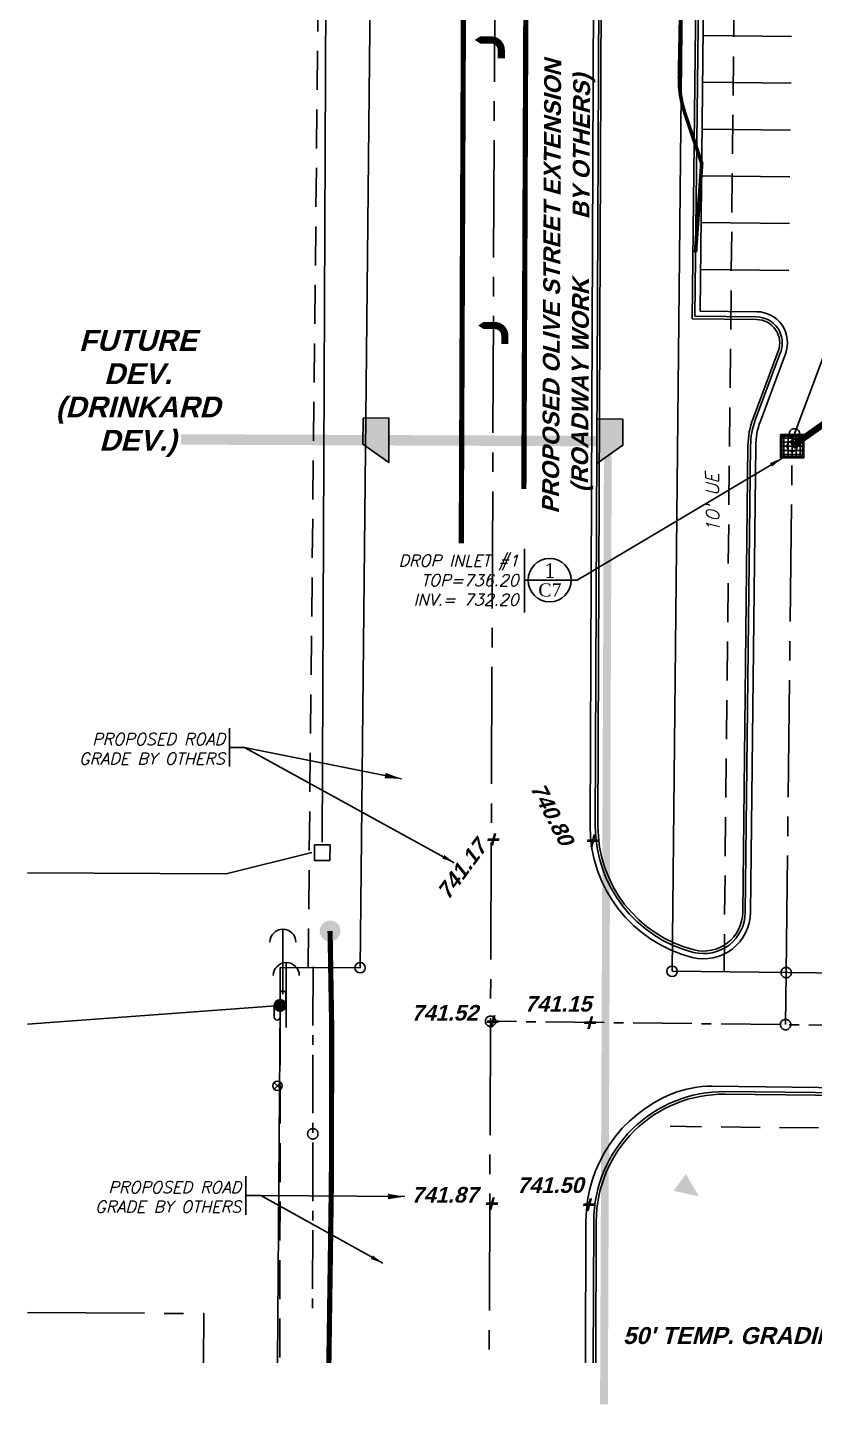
# Model space of a CAD drawing. Header units: feet. Extents: x 2168824 to 2169426, y 1509567 to 1510102.
# Drawn here: x 2168824.1 to 2168975.4, y 1509567.3 to 1509832.8 of the extents above; entities that cross this region are included whole.
import ezdxf
from ezdxf.enums import TextEntityAlignment as Align

# ---------------------------------------------------------------- set-up
doc = ezdxf.new("R2010")
doc.units = ezdxf.units.FT
doc.header["$LTSCALE"] = 30
doc.header["$MEASUREMENT"] = 0
for name, pattern in [('CENTER2', [1.125, 0.75, -0.125, 0.125, -0.125]), ('HIDDEN', [0.375, 0.25, -0.125]), ('HIDDEN2', [0.1875, 0.125, -0.0625])]:
    doc.linetypes.add(name, pattern=pattern)
for name, color, linetype in [('1_CONTOURS_MINOR', 1, 'Continuous'), ('1_DRLINE', 1, 'MA_DRAINAGE_LINE'), ('1_DRSTRUCTURE', 11, 'Continuous'), ('1_DRTXT', 1, 'Continuous'), ('3_STRIPE', 252, 'Continuous'), ('4_BNDLINE', 3, 'Continuous'), ('4_CENTERLINE', 9, 'CENTER2'), ('4_CURB', 6, 'Continuous'), ('4_EASELINE', 6, 'HIDDEN'), ('4_LOT_NO', 1, 'Continuous'), ('4_STREETNAME', 1, 'Continuous'), ('6_EX_DRAINAGE', 252, 'MA_EX_DRAINAGE_LINE'), ('6_EX_SEWER', 252, 'MA_EX_SEWER_LINE'), ('6_EX_UT_POWER_OH', 9, 'MA_EX_OHE_LINE'), ('6_EX_UT_POWER_UG', 9, 'MA_EX_UGE_LINE'), ('7_EX_PNTS_TOPOSPOTS', 9, 'Continuous'), ('7_EX_PVMT_STRIPE', 252, 'HIDDEN2'), ('7_EX_TOPOLINE_MINOR', 9, 'HIDDEN2')]:
    doc.layers.add(name, color=color, linetype=linetype)
doc.styles.add('ROMANS', font='romans.shx', dxfattribs={"oblique": 15})
doc.styles.add('ROMANS15', font='romans.shx', dxfattribs={"oblique": 14.999978})
doc.styles.add('ROMANTIC', font='romantic.ttf', dxfattribs={"oblique": 15})
doc.styles.add('SANSARIF', font='sanssb__.ttf', dxfattribs={"oblique": 15})
doc.linetypes.add('MA_DRAINAGE_LINE', pattern='A,0.4,-0.2,["SD",ROMANS,S=0.1,R=0,X=-0.1,Y=-0.05],-0.2', length=0.8)
doc.linetypes.add('MA_EX_DRAINAGE_LINE', pattern='A,0.3,-0.2,["EX SD",ROMANS,S=0.1,R=0,X=-0.05,Y=-0.05],-0.5', length=1)
doc.linetypes.add('MA_EX_OHE_LINE', pattern='A,0.3,-0.1,["EX OHE",ROMANS,S=0.1,R=0,X=-0.05,Y=-0.05],-0.6', length=1)
doc.linetypes.add('MA_EX_SEWER_LINE', pattern='A,0.3,-0.2,["EX SS",ROMANS,S=0.1,R=0,X=-0.05,Y=-0.05],-0.5', length=1)
doc.linetypes.add('MA_EX_UGE_LINE', pattern='A,0.3,-0.1,["EX UGE",ROMANS,S=0.1,R=0,X=-0.05,Y=-0.05],-0.6', length=1)
doc.dimstyles.new('1_SCALE', dxfattribs={"dimscale": 30, "dimtxt": 0.08, "dimasz": 0.08, "dimexe": 0.05, "dimexo": 0.05, "dimgap": 0.02, "dimtad": 1, "dimdec": 0, "dimzin": 0, "dimdsep": 46, "dimtxsty": 'ROMANS15', "dimcen": 0.09, "dimclrd": 256, "dimclre": 256, "dimclrt": 256, "dimaunit": 1, "dimazin": 0, "dimtfac": 1, "dimtdec": 0, "dimtmove": 2, "dimatfit": 0, "dimfxl": 0, "dimtolj": 1, "dimtzin": 0, "dimlwd": -1, "dimlwe": -1, "dimarcsym": 0})

# ---------------------------------------------------------------- blocks, each defined once
blk = doc.blocks.new('CATCH_BASIN')
at = {"layer": '1_DRSTRUCTURE', "linetype": 'Continuous'}
for p, q in [((-2.25, 2.25), (-2.25, -2.25)), ((-2.25, 2.25), (2.25, 2.25)), ((-1.97, 1.97), (1.97, 1.97)), ((-1.97, 1.97), (-1.97, -1.97)), ((-1.97, 1.57), (1.97, 1.57)), ((-1.97, 0.79), (1.97, 0.79)), ((-1.97, 0), (1.97, 0)), ((-1.58, -1.97), (-1.58, 1.97)), ((-0.79, -1.97), (-0.79, 1.97)), ((0, -1.97), (0, 1.97)), ((0.79, -1.97), (0.79, 1.97)), ((1.57, -1.97), (1.57, 1.97)), ((1.97, 1.97), (1.97, -1.97)), ((2.25, 2.25), (2.25, -2.25)), ((-2.25, -2.25), (2.25, -2.25)), ((-1.97, -0.79), (1.97, -0.79)), ((-1.97, -1.58), (1.97, -1.58)), ((-1.97, -1.97), (1.97, -1.97))]:
    blk.add_line(p, q, dxfattribs=at)
at = {"layer": '1_DRSTRUCTURE'}
for points in [[(-2.25, 2.25), (-1.97, 1.97), (2.25, 2.25), (1.97, 1.97)], [(-1.97, 1.97), (-2.25, 2.25), (-1.97, -1.97), (-2.25, -2.25)], [(1.97, 1.97), (2.25, 2.25), (1.97, -1.97), (2.25, -2.25)], [(1.97, -1.97), (2.25, -2.25), (-1.97, -1.97), (-2.25, -2.25)], [(-1.97, -1.97), (-2.25, -2.25), (-2.25, -2.25), (-1.97, -1.97)], [(2.25, -2.25), (1.97, -1.97), (1.97, -1.97), (2.25, -2.25)]]:
    blk.add_solid(points, dxfattribs=at)

msp = doc.modelspace()

# ---------------------------------------------------------------- hatches: boundary and pattern name
at = {"layer": '6_EX_DRAINAGE'}
for points in [[(2168888.66, 1509757.66), (2168888.63, 1509752.66), (2168893.6, 1509749.13), (2168893.64, 1509757.71)], [(2168938.62, 1509757.46), (2168938.61, 1509752.46), (2168933.6, 1509748.97), (2168933.64, 1509757.54)]]:
    msp.add_hatch(color=256, dxfattribs=at).paths.add_polyline_path(points)

# ---------------------------------------------------------------- linework, layer by layer
at = {"layer": '1_CONTOURS_MINOR'}
for points, elevation in [([(2168984.17, 1509891.89, 0.7, 0.7, -1), (2168985.77, 1509884.05, 0.7, 0.7, 0), (2168978.55, 1509882.57, 0.7, 0.7, 0.135837), (2168969.05, 1509877.73, 0.7, 0.7, 0), (2168956.51, 1509866.24, 0.7, 0.7, 0.205297), (2168950.02, 1509851.87, 0.7, 0.7, 0), (2168949.47, 1509823.13, 0.7, 0.7, 0.085976), (2168950.51, 1509816.39, 0.7, 0.7, 0), (2168953.78, 1509806.65, 0.7, 0.7, 0), (2168952.59, 1509789.56, 0.7, 0.7, 0)], 737), ([(2168953.23, 1509608.05, 0, 4, 0), (2168949.55, 1509610.73, 4, 4, 0)], 741)]:
    msp.add_lwpolyline(points, format="xyseb", dxfattribs=dict(at, elevation=elevation))
at = {"layer": '1_DRLINE', "const_width": 1.25}
msp.add_lwpolyline([(2168971.17, 1509752.27), (2169138.88, 1509870.79)], dxfattribs=at)
at = {"layer": '1_DRTXT'}
msp.add_line((2168919.69, 1509720.33), (2168919.69, 1509732.58), dxfattribs=at)
msp.add_circle((2168924.54, 1509726.52), 4.16, dxfattribs=at)
at = {"layer": '3_STRIPE'}
for p, q in [((2168971.05, 1509831.07), (2168954.06, 1509831.26)), ((2168970.95, 1509822.07), (2168953.95, 1509822.26)), ((2168970.85, 1509813.07), (2168953.85, 1509813.26)), ((2168970.75, 1509804.07), (2168953.75, 1509804.27)), ((2168970.65, 1509795.07), (2168953.65, 1509795.27)), ((2168970.55, 1509786.07), (2168953.55, 1509786.27))]:
    msp.add_line(p, q, dxfattribs=at)
at = {"layer": '4_BNDLINE'}
for p, q in [((2168888.08, 1509652), (2168891.51, 1509983.25)), ((2168950.25, 1509861.08), (2168948.08, 1509651.32)), ((2168888.08, 1509652), (2168872.74, 1509652.06)), ((2169306.34, 1509647.28), (2168948.08, 1509651.32))]:
    msp.add_line(p, q, dxfattribs=at)
at = {"layer": '4_BNDLINE', "linetype": 'HIDDEN'}
for p, q in [((2168872.74, 1509652.06), (2168872.65, 1509576.04)), ((2169426.22, 1509616.13), (2168947.74, 1509621.52))]:
    msp.add_line(p, q, dxfattribs=at)
at = {"layer": '4_BNDLINE'}
for centre in [(2168888.08, 1509652), (2168948.08, 1509651.32)]:
    msp.add_circle(centre, 1, dxfattribs=at)
at = {"layer": '4_CENTERLINE'}
for p, q in [((2168914.82, 1510047.34), (2168912.9, 1509576.04)), ((2168979.44, 1509775.56), (2168971.61, 1509754.65)), ((2168970.03, 1509651.07), (2168971.17, 1509752.27)), ((2168969.91, 1509641.07), (2168970.03, 1509651.07)), ((2168824.15, 1509585.71), (2168858.04, 1509585.52)), ((2168857.98, 1509576.04), (2168858.04, 1509585.52))]:
    msp.add_line(p, q, dxfattribs=at)
at = {"layer": '4_CENTERLINE', "ltscale": 0.5}
for p, q in [((2168879.03, 1509652.16), (2168878.95, 1509584.77)), ((2169306.23, 1509637.28), (2168913.17, 1509641.71))]:
    msp.add_line(p, q, dxfattribs=at)
at = {"layer": '4_CENTERLINE'}
for centre in [(2168971.61, 1509754.65), (2168971.17, 1509752.27), (2168970.03, 1509651.07), (2168913.17, 1509641.71), (2168969.91, 1509641.07), (2168878.99, 1509620.07)]:
    msp.add_circle(centre, 1, dxfattribs=at)
msp.add_arc((2168978.17, 1509752.19), 7, 159.4689, 179.3543, dxfattribs=at)
at = {"layer": '4_CURB'}
for p, q in [((2168933.06, 1509861.57), (2168932.32, 1509679.31)), ((2168934.06, 1509861.56), (2168933.32, 1509679.31)), ((2168934.56, 1509861.56), (2168933.82, 1509679.31)), ((2168952.87, 1509858.78), (2168951.94, 1509776.78)), ((2168953.36, 1509858.27), (2168952.45, 1509777.28)), ((2168954.35, 1509857.26), (2168953.46, 1509778.27)), ((2168964.34, 1509777.14), (2168952.45, 1509777.28)), ((2168964.35, 1509778.14), (2168953.46, 1509778.27)), ((2168964.33, 1509776.64), (2168951.94, 1509776.78)), ((2168968.5, 1509770.57), (2168963.65, 1509757.63)), ((2168968.96, 1509770.39), (2168964.12, 1509757.45)), ((2168969.9, 1509770.04), (2168965.06, 1509757.1)), ((2168961.66, 1509662.64), (2168962.67, 1509752.37)), ((2168962.16, 1509662.63), (2168963.17, 1509752.36)), ((2168963.16, 1509662.62), (2168964.17, 1509752.35)), ((2169306.1, 1509625.28), (2168955.8, 1509629.23)), ((2169306.08, 1509623.78), (2168958.28, 1509627.7)), ((2169306.08, 1509624.28), (2168958.29, 1509628.2)), ((2168931.51, 1509603.31), (2168931.4, 1509576.04)), ((2168933.01, 1509603.31), (2168932.9, 1509576.04)), ((2168933.51, 1509603.3), (2168933.4, 1509576.04))]:
    msp.add_line(p, q, dxfattribs=at)
for centre, radius, start, end in [((2168964.28, 1509772.14), 6, 339.4689, 89.3543), ((2168964.28, 1509772.14), 4.5, 339.4689, 89.3543), ((2168964.28, 1509772.14), 5, 339.4689, 89.3543), ((2168978.17, 1509752.19), 15.5, 159.4689, 179.3543), ((2168978.17, 1509752.19), 15, 159.4689, 179.3543), ((2168978.17, 1509752.19), 14, 159.4689, 179.3543), ((2168958.32, 1509679.21), 26, 179.7661, 255.826), ((2168958.32, 1509679.21), 25, 179.7661, 255.826), ((2168958.32, 1509679.21), 24.5, 179.7661, 255.826), ((2168954.16, 1509662.72), 9, 255.826, 359.3543), ((2168954.16, 1509662.72), 8, 255.826, 359.3543), ((2168954.16, 1509662.72), 7.5, 255.826, 359.3543), ((2168955.58, 1509609.23), 20, 89.3543, 111.9749), ((2168958.01, 1509603.2), 26.5, 111.8085, 179.7661), ((2168958.01, 1509603.2), 25, 89.3543, 179.7661), ((2168958.01, 1509603.2), 24.5, 89.3543, 179.7661)]:
    msp.add_arc(centre, radius, start, end, dxfattribs=at)
at = {"layer": '4_EASELINE'}
for p, q in [((2168960.25, 1509860.97), (2168958.07, 1509651.21)), ((2168878.08, 1509652.05), (2168880.05, 1509841.93))]:
    msp.add_line(p, q, dxfattribs=at)
at = {"layer": '6_EX_DRAINAGE', "linetype": 'Continuous'}
for points in [[(2168888.66, 1509757.66), (2168888.63, 1509752.66), (2168893.6, 1509749.13), (2168893.64, 1509757.71)], [(2168938.62, 1509757.46), (2168938.61, 1509752.46), (2168933.6, 1509748.97), (2168933.64, 1509757.54)]]:
    msp.add_lwpolyline(points, close=True, dxfattribs=at)
at = {"layer": '6_EX_DRAINAGE'}
for points, const_width in [([(2168853.62, 1509753.58), (2168893.62, 1509753.42)], 2), ([(2168893.62, 1509753.42), (2168933.62, 1509753.26)], 2), ([(2168934.98, 1509568.04), (2168935.74, 1509753.64)], 1.5)]:
    msp.add_lwpolyline(points, dxfattribs=dict(at, const_width=const_width))
at = {"layer": '6_EX_SEWER', "color": 9}
for p, q in [((2168871.54, 1509629.95, 749.1), (2168872.82, 1509628.67, 749.1)), ((2168872.82, 1509629.95, 749.1), (2168871.54, 1509628.67, 749.1))]:
    msp.add_line(p, q, dxfattribs=at)
at = {"layer": '6_EX_SEWER', "const_width": 2}
msp.add_lwpolyline([(2168882.31, 1509660.07, 1), (2168882.31, 1509658.07, 1)], format="xyb", close=True, dxfattribs=at)
at = {"layer": '6_EX_SEWER', "const_width": 1}
msp.add_lwpolyline([(2168882.31, 1509659.07), (2168882.62, 1509640.66), (2168882.57, 1509611.19), (2168882.08, 1509576.04)], dxfattribs=at)
at = {"layer": '6_EX_SEWER', "color": 9}
msp.add_circle((2168872.18, 1509629.31, 749.1), 0.9, dxfattribs=at)
at = {"layer": '6_EX_UT_POWER_OH'}
for p, q in [((2168873.24, 1509659.41, 747.83), (2168873.24, 1509646.91, 747.83)), ((2168873.89, 1509653.01, 748.43), (2168873.89, 1509640.51, 748.43)), ((2168824.15, 1509641.14), (2168872.69, 1509644.76)), ((2168872.69, 1509644.76), (2168872.23, 1509576.04))]:
    msp.add_line(p, q, dxfattribs=at)
at = {"layer": '6_EX_UT_POWER_OH', "color": 6}
for p, q in [((2168871.56, 1509644.76), (2168871.56, 1509642.51)), ((2168873.81, 1509644.76), (2168873.81, 1509647.01))]:
    msp.add_line(p, q, dxfattribs=at)
at = {"layer": '6_EX_UT_POWER_OH', "const_width": 1.12}
msp.add_lwpolyline([(2168872.69, 1509645.33, 1), (2168872.69, 1509644.2, 1)], format="xyb", close=True, dxfattribs=at)
at = {"layer": '6_EX_UT_POWER_OH', "color": 6}
msp.add_circle((2168872.69, 1509644.76), 1.12, dxfattribs=at)
at = {"layer": '6_EX_UT_POWER_OH'}
for centre in [(2168873.24, 1509656.91, 747.83), (2168873.89, 1509650.51, 748.43)]:
    msp.add_arc(centre, 2.5, 0, 180, dxfattribs=at)
at = {"layer": '6_EX_UT_POWER_OH', "color": 6}
for centre, start, end in [((2168873.25, 1509647.01), 0, 180), ((2168872.13, 1509642.51), 180, 0)]:
    msp.add_arc(centre, 0.563, start, end, dxfattribs=at)
at = {"layer": '6_EX_UT_POWER_OH'}
for p in [(2168873.24, 1509659.41, 747.83), (2168873.89, 1509653.01, 748.43)]:
    msp.add_point(p, dxfattribs=at)
at = {"layer": '6_EX_UT_POWER_UG'}
for p, q in [((2168880.81, 1509676.14), (2168881.6, 1509870.48)), ((2168878.79, 1509674.15), (2168862.33, 1509670.06)), ((2168824.15, 1509670.28), (2168862.33, 1509670.06))]:
    msp.add_line(p, q, dxfattribs=at)
msp.add_lwpolyline([(2168879.3, 1509675.64), (2168882.3, 1509675.63), (2168882.29, 1509672.63), (2168879.29, 1509672.64)], close=True, dxfattribs=at)
at = {"layer": '7_EX_PVMT_STRIPE', "const_width": 1}
msp.add_lwpolyline([(2168908.17, 1509888.57), (2168907.54, 1509733.59)], dxfattribs=at)
at = {"layer": '7_EX_PVMT_STRIPE', "linetype": 'HIDDEN2', "const_width": 1}
msp.add_lwpolyline([(2168920.17, 1509888.44), (2168919.58, 1509744.08)], dxfattribs=at)
at = {"layer": '7_EX_PVMT_STRIPE'}
for points in [[(2168915.23, 1509826.85, 1.38, 1.38, 0), (2168915.23, 1509828.45, 1.38, 1.38, 0.413674), (2168913.3, 1509830.39, 1.38, 1.38, 0), (2168912.69, 1509830.39, 3.36, 0, 0), (2168910.12, 1509830.39, 0, 0, 0)], [(2168915.91, 1509771.94, 1.38, 1.38, 0), (2168915.91, 1509773.54, 1.38, 1.38, 0.413674), (2168913.97, 1509775.48, 1.38, 1.38, 0), (2168913.37, 1509775.48, 3.36, 0, 0), (2168910.79, 1509775.48, 0, 0, 0)]]:
    msp.add_lwpolyline(points, format="xyseb", dxfattribs=at)
at = {"layer": '7_EX_TOPOLINE_MINOR', "color": 1, "linetype": 'Continuous'}
for p, q in [((2168863, 1509698.08), (2168863, 1509690.67)), ((2168866.1, 1509611.94), (2168866.1, 1509604.53))]:
    msp.add_line(p, q, dxfattribs=at)

# ---------------------------------------------------------------- block references
at = {"layer": '1_DRSTRUCTURE'}
msp.add_blockref('CATCH_BASIN', (2168971.17, 1509752.27), dxfattribs=at)

# ---------------------------------------------------------------- texts
at = {"layer": '1_DRTXT', "style": 'ROMANTIC'}
for s, height, p in [('1', 2.81, (2168924.57, 1509726.13)), ('C7', 2.531, (2168924.59, 1509722.62))]:
    msp.add_text(s, height=height, rotation=360, dxfattribs=at).set_placement(p, align=Align.BOTTOM_CENTER)
at = {"layer": '1_DRTXT', "insert": (2168918.6, 1509726.52), "char_height": 2.25, "attachment_point": 6, "style": 'ROMANS15'}
msp.add_mtext('DROP INLET #1 \\PTOP=736.20\\PINV.= 732.20', dxfattribs=at)
at = {"layer": '4_CURB', "style": 'SANSARIF', "oblique": 15}
msp.add_text("50' TEMP. GRADING EASEMENT", height=3.25, dxfattribs=at).set_placement((2168973.85, 1509579.67), align=Align.CENTER)
at = {"layer": '4_EASELINE', "style": 'ROMANS15', "oblique": 15}
msp.add_text("10' UE", height=2.5, rotation=90.7314, dxfattribs=at).set_placement((2168957.19, 1509735.68))
at = {"layer": '4_LOT_NO', "color": 6, "style": 'SANSARIF', "oblique": 15}
for s, p in [('FUTURE', (2168845.36, 1509770.61)), ('DEV.', (2168845.36, 1509764.21)), ('(DRINKARD', (2168845.36, 1509757.81)), ('DEV.)', (2168845.36, 1509751.41))]:
    msp.add_text(s, height=4, dxfattribs=at).set_placement(p, align=Align.CENTER)
at = {"layer": '4_STREETNAME', "style": 'SANSARIF', "oblique": 15}
for s, p in [('PROPOSED OLIVE STREET EXTENSION', (2168926.54, 1509782.95)), ('(ROADWAY WORK         BY OTHERS)', (2168932.12, 1509783.67))]:
    msp.add_text(s, height=3.25, rotation=89.7144, dxfattribs=at).set_placement(p, align=Align.CENTER)
at = {"layer": '7_EX_PNTS_TOPOSPOTS', "color": 9, "style": 'SANSARIF', "oblique": 15}
for s, rotation, p in [('740.80', 297.3886, (2168920.75, 1509686.57)), ('741.17', 53.518, (2168905.03, 1509664.88))]:
    msp.add_text(s, height=3, rotation=rotation, dxfattribs=at).set_placement(p)
for p in [(2168913.31, 1509676.71), (2168932.46, 1509676.5), (2168913.17, 1509641.71), (2168931.92, 1509641.5), (2168913.02, 1509606.71), (2168931.71, 1509606.5)]:
    msp.add_text('+', height=3.25, dxfattribs=at).set_placement(p, align=Align.MIDDLE)
for s, p in [('741.52', (2168897.93, 1509641.85)), ('741.15', (2168919.73, 1509643.58)), ('741.50', (2168918.23, 1509608.72)), ('741.87', (2168897.93, 1509606.86))]:
    msp.add_text(s, height=3, dxfattribs=at).set_placement(p)
at = {"layer": '7_EX_TOPOLINE_MINOR', "color": 1, "linetype": 'Continuous', "char_height": 2.25, "attachment_point": 6, "style": 'ROMANS15'}
for insert in [(2168862.1, 1509694.08), (2168865.21, 1509607.94)]:
    msp.add_mtext('PROPOSED ROAD\\PGRADE BY OTHERS', dxfattribs=dict(at, insert=insert))

# ---------------------------------------------------------------- leaders
at = {"layer": '1_DRTXT'}
msp.add_leader([(2168969.17, 1509749.94), (2168929.83, 1509726.52), (2168919.69, 1509726.52)], dimstyle='1_SCALE', dxfattribs=at)
at = {"layer": '7_EX_TOPOLINE_MINOR', "color": 1, "linetype": 'Continuous'}
for points, override in [([(2168906.2, 1509672.19), (2168865.87, 1509694.38), (2168863, 1509694.38)], {"dimclrd": 1}), ([(2168896.05, 1509688.34), (2168865.87, 1509694.38)], {"dimscale": 40, "dimgap": 0.02, "dimtad": 0, "dimclrd": 1}), ([(2168892.43, 1509595.2), (2168868.97, 1509608.24), (2168866.1, 1509608.24)], {"dimclrd": 1}), ([(2168896.67, 1509608), (2168868.97, 1509608.24)], {"dimscale": 40, "dimgap": 0.02, "dimtad": 0, "dimclrd": 1})]:
    msp.add_leader(points, dimstyle='1_SCALE', override=override, dxfattribs=at)

doc.saveas('drawing.dxf')
